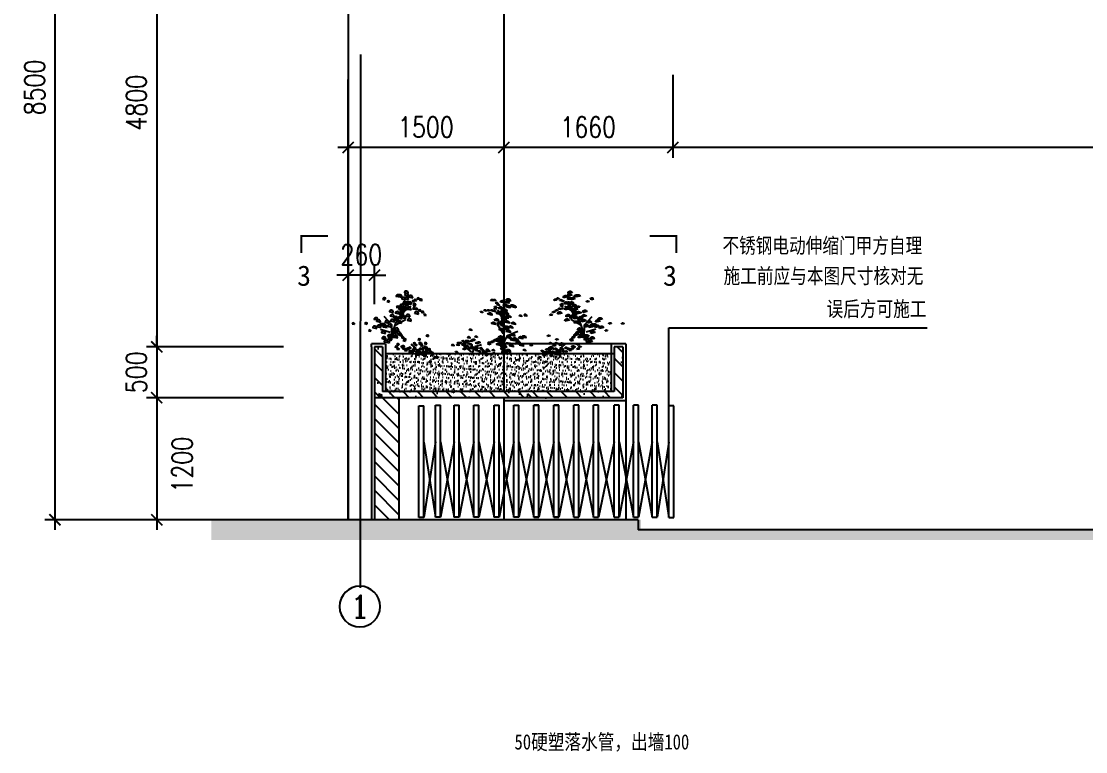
# Model space of a CAD drawing. Extents: x 156584 to 263272, y 27267 to 65241.
# Drawn here: x 223813 to 234274, y 42280 to 49461 of the extents above; entities that cross this region are included whole.
import ezdxf
from ezdxf.enums import TextEntityAlignment as Align

# ---------------------------------------------------------------- set-up
doc = ezdxf.new("R2010")
doc.units = 0
doc.header["$LTSCALE"] = 100
doc.header["$MEASUREMENT"] = 0
doc.header["$PDMODE"] = 34
doc.layers.get('0').update_dxf_attribs({"color": 1, "linetype": 'CONTINUOUS'})
doc.layers.get('DEFPOINTS').update_dxf_attribs({"linetype": 'CONTINUOUS'})
for name, color, linetype in [('A', 43, 'CONTINUOUS'), ('AXIS', 3, 'CONTINUOUS'), ('AXIS_TEXT', 7, 'CONTINUOUS'), ('DOTE', 252, 'CONTINUOUS'), ('FENSHUA', 253, 'CONTINUOUS'), ('PUB_DIM', 9, 'CONTINUOUS'), ('PUB_HATCH', 8, 'CONTINUOUS'), ('S_WALL', 143, 'CONTINUOUS'), ('WALL', 255, 'CONTINUOUS')]:
    doc.layers.add(name, color=color, linetype=linetype)
doc.styles.add('COMPLEX', font='COMPLEX')
doc.styles.add('DIM_FONT', font='SIMPLEX', dxfattribs={"width": 0.8})
doc.styles.add('HEI', font='simhei.ttf', dxfattribs={"width": 0.8})
doc.styles.add('SONG', font='SIMSUN.TTF', dxfattribs={"width": 0.8})
doc.dimstyles.new('3', dxfattribs={"dimscale": 0, "dimtxt": 125, "dimasz": 110, "dimexe": 100, "dimexo": 0, "dimgap": 100, "dimtad": 1, "dimdec": 0, "dimlfac": -1, "dimtxsty": 'DIM_FONT', "dimblk": '_DIMX', "dimblk1": 'ARCHTICK', "dimblk2": 'ARCHTICK', "dimsah": 1, "dimcen": 0.09, "dimdle": 100, "dimclrd": 256, "dimclre": 256, "dimclrt": 256, "dimazin": 3, "dimtfac": 5, "dimtdec": 0, "dimtix": 1, "dimtmove": 0, "dimatfit": 3, "dimtolj": 1, "dimtzin": 0})

# ---------------------------------------------------------------- blocks, each defined once
blk = doc.blocks.new('_ARCHTICK')
at = {"color": 0, "linetype": 'BYBLOCK', "const_width": 0.15}
blk.add_lwpolyline([(-0.5, -0.5), (0.5, 0.5)], dxfattribs=at)
blk = doc.blocks.new('*D126')
at = {"linetype": 'BYBLOCK'}
for p, q in [((13548, 207534), (13548, 202534)), ((14794, 207434), (13448, 207434)), ((14794, 202634), (13448, 202634))]:
    blk.add_line(p, q, dxfattribs=at)
at = {"layer": 'DEFPOINTS', "color": 0, "linetype": 'BYBLOCK'}
for p in [(14794, 207434), (13548, 202634), (14794, 202634)]:
    blk.add_point(p, dxfattribs=at)
at = {"linetype": 'BYBLOCK', "xscale": 110, "yscale": 110, "zscale": 110}
for p, rotation in [((13548, 207434), 90), ((13548, 202634), 270)]:
    blk.add_blockref('_ARCHTICK', p, dxfattribs=dict(at, rotation=rotation))
at = {"linetype": 'BYBLOCK', "insert": (13348, 205034), "char_height": 200, "attachment_point": 5, "rotation": 90, "style": 'DIM_FONT'}
blk.add_mtext('\\A1;4800', dxfattribs=at)
blk = doc.blocks.new('_DIMX')
blk.add_line((-150, 0), (150, 0))
at = {"const_width": 50}
blk.add_lwpolyline([(-70, -70), (70, 70)], dxfattribs=at)
blk = doc.blocks.new('*D127')
at = {"linetype": 'BYBLOCK'}
for p, q in [((13548, 202634), (13548, 202744)), ((14794, 202634), (13448, 202634)), ((13548, 202634), (13548, 202134)), ((14794, 202134), (13448, 202134)), ((13548, 202134), (13548, 202024))]:
    blk.add_line(p, q, dxfattribs=at)
at = {"layer": 'DEFPOINTS', "color": 0, "linetype": 'BYBLOCK'}
for p in [(14794, 202634), (13548, 202134), (14794, 202134)]:
    blk.add_point(p, dxfattribs=at)
at = {"linetype": 'BYBLOCK', "xscale": 110, "yscale": 110, "zscale": 110}
for p, rotation in [((13548, 202634), 270), ((13548, 202134), 90)]:
    blk.add_blockref('_ARCHTICK', p, dxfattribs=dict(at, rotation=rotation))
at = {"linetype": 'BYBLOCK', "insert": (13348, 202384), "char_height": 200, "attachment_point": 5, "rotation": 90, "style": 'DIM_FONT'}
blk.add_mtext('\\A1;500', dxfattribs=at)
blk = doc.blocks.new('*D128')
at = {"linetype": 'BYBLOCK'}
for p, q in [((13548, 202234), (13548, 200834)), ((14794, 202134), (13448, 202134)), ((14794, 200934), (13448, 200934))]:
    blk.add_line(p, q, dxfattribs=at)
at = {"layer": 'DEFPOINTS', "color": 0, "linetype": 'BYBLOCK'}
for p in [(14794, 202134), (13548, 200934), (14794, 200934)]:
    blk.add_point(p, dxfattribs=at)
at = {"linetype": 'BYBLOCK', "xscale": 110, "yscale": 110, "zscale": 110}
for p, rotation in [((13548, 202134), 90), ((13548, 200934), 270)]:
    blk.add_blockref('_ARCHTICK', p, dxfattribs=dict(at, rotation=rotation))
at = {"linetype": 'BYBLOCK', "insert": (13798, 201475), "char_height": 200, "attachment_point": 5, "rotation": 90, "style": 'DIM_FONT'}
blk.add_mtext('\\A1;1200', dxfattribs=at)
blk = doc.blocks.new('*D135')
at = {"linetype": 'BYBLOCK'}
for p, q in [((27703, 205808), (27703, 204494)), ((18619, 205308), (18619, 204494)), ((27803, 204594), (18519, 204594))]:
    blk.add_line(p, q, dxfattribs=at)
at = {"layer": 'DEFPOINTS', "color": 0, "linetype": 'BYBLOCK'}
for p in [(27703, 205808), (18619, 205308), (18619, 204594)]:
    blk.add_point(p, dxfattribs=at)
at = {"linetype": 'BYBLOCK', "xscale": 110, "yscale": 110, "zscale": 110, "rotation": 180}
blk.add_blockref('_ARCHTICK', (18619, 204594), dxfattribs=at)
at = {"linetype": 'BYBLOCK', "xscale": 110, "yscale": 110, "zscale": 110}
blk.add_blockref('_ARCHTICK', (27703, 204594), dxfattribs=at)
at = {"linetype": 'BYBLOCK', "insert": (23161, 204794), "char_height": 200, "attachment_point": 5, "style": 'DIM_FONT'}
blk.add_mtext('\\A1;9080', dxfattribs=at)
blk = doc.blocks.new('*D136')
at = {"linetype": 'BYBLOCK'}
for p, q in [((16958, 205308), (16958, 204494)), ((18619, 205308), (18619, 204494)), ((18719, 204594), (16858, 204594))]:
    blk.add_line(p, q, dxfattribs=at)
at = {"layer": 'DEFPOINTS', "color": 0, "linetype": 'BYBLOCK'}
for p in [(16958, 205308), (18619, 205308), (16958, 204594)]:
    blk.add_point(p, dxfattribs=at)
at = {"linetype": 'BYBLOCK', "xscale": 110, "yscale": 110, "zscale": 110, "rotation": 180}
blk.add_blockref('_ARCHTICK', (16958, 204594), dxfattribs=at)
at = {"linetype": 'BYBLOCK', "xscale": 110, "yscale": 110, "zscale": 110}
blk.add_blockref('_ARCHTICK', (18619, 204594), dxfattribs=at)
at = {"linetype": 'BYBLOCK', "insert": (17788, 204794), "char_height": 200, "attachment_point": 5, "style": 'DIM_FONT'}
blk.add_mtext('\\A1;1660', dxfattribs=at)
blk = doc.blocks.new('*D137')
at = {"linetype": 'BYBLOCK'}
for p, q in [((15428, 205308), (15428, 204494)), ((16958, 205308), (16958, 204494)), ((17058, 204594), (15328, 204594))]:
    blk.add_line(p, q, dxfattribs=at)
at = {"layer": 'DEFPOINTS', "color": 0, "linetype": 'BYBLOCK'}
for p in [(15428, 205308), (16958, 205308), (15428, 204594)]:
    blk.add_point(p, dxfattribs=at)
at = {"linetype": 'BYBLOCK', "xscale": 110, "yscale": 110, "zscale": 110, "rotation": 180}
blk.add_blockref('_ARCHTICK', (15428, 204594), dxfattribs=at)
at = {"linetype": 'BYBLOCK', "xscale": 110, "yscale": 110, "zscale": 110}
blk.add_blockref('_ARCHTICK', (16958, 204594), dxfattribs=at)
at = {"linetype": 'BYBLOCK', "insert": (16193, 204794), "char_height": 200, "attachment_point": 5, "style": 'DIM_FONT'}
blk.add_mtext('\\A1;1500', dxfattribs=at)
blk = doc.blocks.new('*D139')
at = {"linetype": 'BYBLOCK'}
for p, q in [((15428, 203053), (15428, 203439)), ((15688, 203053), (15688, 203439)), ((15428, 203339), (15318, 203339)), ((15688, 203339), (15428, 203339)), ((15688, 203339), (15798, 203339))]:
    blk.add_line(p, q, dxfattribs=at)
at = {"layer": 'DEFPOINTS', "color": 0, "linetype": 'BYBLOCK'}
for p in [(15428, 203339), (15428, 203053), (15688, 203053)]:
    blk.add_point(p, dxfattribs=at)
at = {"linetype": 'BYBLOCK', "xscale": 110, "yscale": 110, "zscale": 110}
blk.add_blockref('_ARCHTICK', (15428, 203339), dxfattribs=at)
at = {"linetype": 'BYBLOCK', "xscale": 110, "yscale": 110, "zscale": 110, "rotation": 180}
blk.add_blockref('_ARCHTICK', (15688, 203339), dxfattribs=at)
at = {"linetype": 'BYBLOCK', "insert": (15558, 203539), "char_height": 200, "attachment_point": 5, "style": 'DIM_FONT'}
blk.add_mtext('\\A1;260', dxfattribs=at)
blk = doc.blocks.new('M_G79')
at = {"color": 3, "linetype": 'CONTINUOUS'}
for p, q in [((-1186, 4132), (-869, 4207)), ((-43, 4142), (148, 4187)), ((156, 4142), (346, 4187)), ((178, 4140), (368, 4185)), ((-1641, 3610), (-1324, 3685)), ((-1503, 3661), (-1186, 3736)), ((-1157, 3600), (-840, 3675)), ((-1072, 3965), (-755, 4040)), ((-946, 3709), (-629, 3784)), ((-922, 3332), (-605, 3407)), ((-922, 3332), (-605, 3407)), ((-835, 3322), (-518, 3397)), ((-716, 3992), (-399, 4067)), ((-712, 3440), (-395, 3515)), ((-574, 3491), (-257, 3566)), ((-326, 3777), (-136, 3822)), ((-222, 3919), (-31, 3964)), ((-125, 3600), (65, 3645)), ((-93, 3486), (97, 3531)), ((178, 3346), (368, 3391)), ((441, 3339), (632, 3384)), ((705, 3331), (895, 3376)), ((-2470, 2935), (-2280, 2980)), ((-2463, 3000), (-2272, 3045)), ((-2075, 2913), (-1885, 2958)), ((-1245, 2843), (-1055, 2888)), ((-1129, 2896), (-939, 2941)), ((-1042, 2886), (-852, 2931)), ((-1041, 3058), (-724, 3133)), ((-1007, 2768), (-690, 2843)), ((-845, 2640), (-528, 2715)), ((-800, 2683), (-610, 2728)), ((-778, 2681), (-588, 2726)), ((-777, 2456), (-460, 2531)), ((-742, 2809), (-552, 2854)), ((-711, 2894), (-520, 2939)), ((-702, 2932), (-385, 3007)), ((-634, 3145), (-317, 3220)), ((-421, 3077), (-104, 3152)), ((-259, 2552), (58, 2627)), ((-28, 3281), (162, 3326)), ((257, 3024), (574, 3099)), ((979, 3213), (1169, 3258)), ((-1590, 2282), (-1273, 2357)), ((-1379, 1994), (-1062, 2069)), ((-1195, 1665), (-878, 1740)), ((-1116, 2383), (-799, 2458)), ((-1050, 1979), (-733, 2054)), ((-997, 1863), (-680, 1938)), ((-748, 2122), (-431, 2197)), ((-697, 2381), (-380, 2456)), ((-629, 1800), (-312, 1875)), ((-486, 2291), (-169, 2366)), ((-24, 2284), (293, 2359)), ((1860, 1814), (2050, 1859)), ((-2413, 1227), (-2096, 1302)), ((-2156, 1154), (-1839, 1229)), ((-1953, 801), (-1636, 876)), ((-1822, 985), (-1505, 1060)), ((-1682, 1057), (-1365, 1132)), ((-1537, 1372), (-1220, 1447)), ((-1513, 994), (-1195, 1069)), ((-1227, 1183), (-910, 1258)), ((-760, 1021), (-443, 1096)), ((-661, 922), (-344, 997)), ((-607, 1202), (-290, 1277)), ((-385, 1023), (-68, 1098)), ((-218, 939), (99, 1014)), ((-86, 973), (104, 1018)), ((-43, 968), (148, 1013)), ((124, 883), (315, 928)), ((187, 854), (378, 899)), ((1199, 830), (1389, 875)), ((1402, 1270), (1592, 1315)), ((1574, 1031), (1764, 1076)), ((1661, 1021), (1851, 1066)), ((1785, 941), (1975, 986)), ((1990, 1205), (2181, 1250)), ((1993, 1227), (2183, 1272)), ((2070, 931), (2260, 976)), ((2179, 919), (2369, 964)), ((2218, 871), (2408, 916)), ((2276, 798), (2466, 843)), ((2443, 912), (2633, 957)), ((-3794, 150), (-3603, 195)), ((-2906, 603), (-2715, 648)), ((-2397, 215), (-2207, 260)), ((-2219, 588), (-1902, 663)), ((-1433, 523), (-1116, 598)), ((-1191, 121), (-874, 196)), ((-1188, 143), (-871, 218)), ((-941, -17), (-624, 58)), ((-886, 484), (-569, 559)), ((-760, 426), (-443, 501)), ((-755, 271), (-438, 346)), ((-750, 513), (-433, 588)), ((-573, 714), (-256, 789)), ((-407, 629), (-89, 704)), ((23, -31), (213, 14)), ((71, 206), (261, 251)), ((379, 789), (569, 834)), ((391, 699), (581, 744)), ((442, 164), (632, 209)), ((517, 244), (707, 289)), ((633, 99), (823, 144)), ((788, 104), (978, 149)), ((826, 56), (1017, 101)), ((935, 242), (1125, 287)), ((1037, 363), (1227, 408)), ((1163, 106), (1353, 151)), ((1347, 769), (1537, 814)), ((1349, 196), (1539, 241)), ((1366, 348), (1556, 393)), ((1376, 435), (1566, 480)), ((1649, 317), (1839, 362)), ((1734, 484), (1924, 529)), ((1819, 651), (2009, 696)), ((1898, 377), (2089, 422)), ((1959, 723), (2149, 768)), ((2114, 530), (2304, 575)), ((2252, 581), (2442, 626)), ((2334, 329), (2524, 374)), ((2353, 702), (2544, 747)), ((2353, 305), (2544, 350)), ((2433, 627), (2623, 672)), ((2649, 779), (2839, 824)), ((2801, 762), (2991, 807)), ((2852, 624), (3042, 669)), ((2944, 63), (3134, 108)), ((3246, 602), (3437, 647)), ((233, -121), (424, -76))]:
    blk.add_line(p, q, dxfattribs=at)
for points in [[(-474, 19), (-535, 70), (-743, 1769), (-503, 2932), (-208, 3406)], [(-615, 740), (-958, 1418), (-1781, 1752)], [(-656, 1561), (-179, 2279)], [(-1607, 740), (-823, 852)], [(1614, 559), (1079, 706)], [(1612, 537), (1876, -65)], [(1854, 135), (2456, 597)]]:
    blk.add_lwpolyline(points, dxfattribs=at)
at = {"color": 3, "linetype": 'CONTINUOUS', "const_width": 22.5}
blk.add_lwpolyline([(1251, 70), (1527, -27)], dxfattribs=at)
at = {"color": 3, "linetype": 'CONTINUOUS'}
for centre, radius in [((-1018, 4158), 157), ((58, 4157), 94.1), ((257, 4157), 94.1), ((279, 4155), 94.1), ((-1473, 3635), 157), ((-1335, 3686), 157), ((-989, 3625), 157), ((-904, 3991), 157), ((-778, 3734), 157), ((-754, 3357), 157), ((-754, 3357), 157), ((-667, 3347), 157), ((-548, 4017), 157), ((-543, 3466), 157), ((-405, 3517), 157), ((-225, 3792), 94.1), ((-121, 3935), 94.1), ((-24, 3615), 94.1), ((7, 3502), 94.1), ((73, 3296), 94.1), ((279, 3361), 94.1), ((542, 3354), 94.1), ((806, 3347), 94.1), ((-2369, 2950), 94.1), ((-2362, 3015), 94.1), ((-1975, 2928), 94.1), ((-1144, 2858), 94.1), ((-1028, 2911), 94.1), ((-947, 2408), 157), ((-941, 2902), 94.1), ((-872, 3083), 157), ((-839, 2793), 157), ((-676, 2665), 157), ((-699, 2698), 94.1), ((-677, 2696), 94.1), ((-609, 2481), 157), ((-641, 2824), 94.1), ((-610, 2909), 94.1), ((-534, 2958), 157), ((-529, 2406), 157), ((-466, 3171), 157), ((-253, 3103), 157), ((-91, 2578), 157), ((425, 3050), 157), ((1080, 3228), 94.1), ((-1422, 2307), 157), ((-1211, 2019), 157), ((-1027, 1690), 157), ((-882, 2004), 157), ((-829, 1888), 157), ((-580, 2147), 157), ((-461, 1825), 157), ((-318, 2317), 157), ((144, 2309), 157), ((1961, 1830), 94.1), ((-2245, 1252), 157), ((-1988, 1179), 157), ((-1785, 826), 157), ((-1654, 1010), 157), ((-1514, 1083), 157), ((-1369, 1397), 157), ((-1344, 1020), 157), ((-1059, 1208), 157), ((-592, 1046), 157), ((-492, 947), 157), ((-439, 1228), 157), ((-405, 739), 157), ((-217, 1049), 157), ((-50, 964), 157), ((15, 988), 94.1), ((58, 983), 94.1), ((225, 898), 94.1), ((288, 869), 94.1), ((479, 804), 94.1), ((1300, 845), 94.1), ((1448, 785), 94.1), ((1503, 1285), 94.1), ((1675, 1046), 94.1), ((1762, 1036), 94.1), ((1886, 956), 94.1), ((2091, 1220), 94.1), ((2094, 1242), 94.1), ((2171, 947), 94.1), ((2280, 935), 94.1), ((2319, 886), 94.1), ((2377, 814), 94.1), ((2544, 927), 94.1), ((2750, 794), 94.1), ((2902, 777), 94.1), ((-3693, 165), 94.1), ((-2805, 618), 94.1), ((-2296, 231), 94.1), ((-2051, 613), 157), ((-1264, 548), 157), ((-1022, 146), 157), ((-1020, 168), 157), ((-773, 8), 157), ((-717, 509), 157), ((-592, 451), 157), ((-587, 296), 157), ((-582, 538), 157), ((-238, 654), 157), ((124, -16), 94.1), ((172, 221), 94.1), ((492, 714), 94.1), ((542, 180), 94.1), ((617, 260), 94.1), ((734, 114), 94.1), ((889, 119), 94.1), ((927, 71), 94.1), ((1036, 257), 94.1), ((1138, 378), 94.1), ((1264, 122), 94.1), ((1450, 211), 94.1), ((1467, 364), 94.1), ((1477, 451), 94.1), ((1750, 332), 94.1), ((1835, 499), 94.1), ((1919, 666), 94.1), ((1999, 393), 94.1), ((2060, 739), 94.1), ((2215, 545), 94.1), ((2353, 596), 94.1), ((2435, 344), 94.1), ((2454, 717), 94.1), ((2454, 320), 94.1), ((2534, 642), 94.1), ((2953, 639), 94.1), ((3045, 78), 94.1), ((3347, 618), 94.1), ((334, -106), 94.1)]:
    blk.add_arc(centre, radius, 18.44222, 198.41455, dxfattribs=at)
at = {"width": 0.8, "flags": 9}
for tag in ['XSIZE', 'YSIZE']:
    blk.add_attdef(tag, (0, 0), '', height=0.5, dxfattribs=at)
blk = doc.blocks.new('*D141')
at = {"linetype": 'BYBLOCK'}
for p, q in [((12548, 209534), (12548, 200834)), ((14529, 209434), (12448, 209434)), ((14529, 200934), (12448, 200934))]:
    blk.add_line(p, q, dxfattribs=at)
at = {"layer": 'DEFPOINTS', "color": 0, "linetype": 'BYBLOCK'}
for p in [(14529, 209434), (12548, 200934), (14529, 200934)]:
    blk.add_point(p, dxfattribs=at)
at = {"linetype": 'BYBLOCK', "xscale": 110, "yscale": 110, "zscale": 110}
for p, rotation in [((12548, 209434), 90), ((12548, 200934), 270)]:
    blk.add_blockref('_ARCHTICK', p, dxfattribs=dict(at, rotation=rotation))
at = {"linetype": 'BYBLOCK', "insert": (12348, 205184), "char_height": 200, "attachment_point": 5, "rotation": 90, "style": 'DIM_FONT'}
blk.add_mtext('\\A1;8500', dxfattribs=at)
blk = doc.blocks.new('_AXISO')
blk.add_circle((0, 0), 0.5)
at = {"layer": 'AXIS_TEXT', "style": 'COMPLEX', "width": 1.041667}
blk.add_attdef('A', text='', height=0.56, dxfattribs=at).set_placement((-0.25, -0.28), (0.25, -0.28), align=Align.FIT)

msp = doc.modelspace()

# ---------------------------------------------------------------- hatches: boundary and pattern name
at = {"layer": 'PUB_DIM'}
h = msp.add_hatch(dxfattribs=at)
h.set_pattern_fill('AR-SAND', color=256, scale=30, style=0)
h.set_pattern_definition([(142.5, (307444.33, -49907.742), (1.8898, 57.804713), [0, -45.6, 0, -51, 0, -48.75]), (172.5, (307444.33, -49907.74), (-53.0933, 84.66438), [0, -24.6, 0, -41.1, 0, -15.75]), (212.5, (307481.23, -49907.74), (-93.424256, 0.169772), [0, -15, 0, -54, 0, -70.5]), (222.5, (307481.23, -49907.74), (-90.1838, 26.330267), [0, -7.5, 0, -35.4, 0, -40.5])])
h.paths.add_polyline_path([(227392.9, 46190.9), (228554.3, 46190.9), (228554.3, 45819.9), (227392.9, 45819.9)])
h.paths.add_polyline_path([(229609.7, 46190.9), (229609.7, 45819.9), (228554.3, 45819.9), (228554.3, 46190.9)])
at = {"layer": 'PUB_HATCH'}
h = msp.add_hatch(dxfattribs=at)
h.set_pattern_fill('AN31C', color=256, scale=500, style=0)
h.set_pattern_definition([(135, (307444.33, -84830.68), (70.71068, 70.71068), []), (130, (307444.33, -84830.68), (-358.6301, -31.37607), [37.5, -412.5]), (185, (307444.33, -84830.7), (69.3757, 376.0961), [30, -330]), (79.5486, (307414.45, -84833.3), (-289.2547, 344.7198), [31.8701, -350.57106]), (133.8158, (307444.33, -84730.7), (-533.6205, -82.7595), [56.25, -618.75]), (83.3644, (307399.86, -84737.6), (-467.3314, 487.059), [47.8051, -525.8565]), (188.8158, (307444.33, -84730.7), (-467.331, 487.0593), [45, -495]), (159, (307394.33, -84755.68), (-298.4535, -201.30945), [37.5, -412.5]), (214, (307394.33, -84755.7), (-121.6577, 362.575), [30, -330]), (108.5486, (307369.46, -84772.46), (-420.1113, 161.26525), [31.8701, -350.57106]), (142.5, (307444.33, -84830.68), (-6.07993, 166.44693), [0, -326, 0, -335, 0, -331.25]), (172.5, (307444.33, -84830.68), (-131.53477, 197.20586), [0, -191, 0, -318.5, 0, -126.25]), (212.5, (307555.83, -84830.68), (-266.91122, -11.27744), [0, -125, 0, -390, 0, -517.5]), (222.5, (307605.83, -84830.68), (-291.5931, 50.0525), [0, -162.5, 0, -259, 0, -367.5])])
h.paths.add_polyline_path([(227362.9, 46259.9), (227362.9, 45819.9), (229639.7, 45819.9), (229639.7, 46259.9), (229724.3, 46259.9), (229724.3, 45759.9), (227284.3, 45759.9), (227284.3, 46259.9)])
h = msp.add_hatch(dxfattribs=at)
h.set_pattern_fill('ANSI31', color=256, scale=800, style=0)
h.set_pattern_definition([(135, (307444.33, -85090.68), (70.71068, 70.71068), [])])
h.paths.add_polyline_path([(227524.3, 45759.9), (227284.3, 45759.9), (227284.3, 44559.9), (227524.3, 44559.9)])

# ---------------------------------------------------------------- linework, layer by layer
at = {"layer": 'DOTE'}
msp.add_line((227145.7, 49133.1), (227142.4, 43891), dxfattribs=at)
at = {"layer": 'FENSHUA'}
for p, q in [((227024.3, 53059.9), (227024.3, 44559.9)), ((228554.3, 50909.9), (228554.3, 45819.9)), ((227024.3, 44559.9), (227024.3, 48889.7)), ((227254.3, 46259.9), (227254.3, 46289.9)), ((227392.9, 46289.9), (227254.3, 46289.9)), ((227254.3, 46259.9), (227254.3, 44559.9)), ((227392.9, 46289.9), (227392.9, 45819.9)), ((229754.3, 46289.9), (228554.3, 46289.9)), ((229609.7, 46289.9), (229609.7, 45819.9)), ((229754.3, 46289.9), (229754.3, 44559.9)), ((228554.3, 45759.9), (228554.3, 45729.9)), ((228554.3, 45759.9), (228554.3, 44559.9)), ((229754.3, 45729.9), (228554.3, 45729.9)), ((229874.3, 44559.9), (225681.2, 44559.9)), ((238878.6, 44459.9), (229874.3, 44459.9))]:
    msp.add_line(p, q, dxfattribs=at)
at = {"layer": 'PUB_HATCH'}
for p, q in [((230177.6, 45681.3), (230177.6, 46448.3)), ((230177.6, 46448.3), (232714.7, 46448.3))]:
    msp.add_line(p, q, dxfattribs=at)
at = {"layer": 'PUB_HATCH', "const_width": 20}
for points in [[(226566.1, 47181.3), (226566.1, 47351.4), (226828.9, 47351.4)], [(230250.2, 47181.3), (230250.2, 47351.4), (229987.4, 47351.4)]]:
    msp.add_lwpolyline(points, dxfattribs=at)
at = {"layer": 'PUB_HATCH'}
for points in [[(240924, 44459.9), (225681.6, 44459.9), (240924, 44359.9), (225680.8, 44359.9)], [(229903.3, 44559.9), (225681.2, 44559.9), (229903.3, 44459.9), (225681.6, 44459.9)]]:
    msp.add_solid(points, dxfattribs=at)
at = {"layer": 'S_WALL'}
for p, q in [((227719.5, 45681.3), (227769.5, 45681.3)), ((227719.5, 44581.3), (227719.5, 45681.3)), ((227769.5, 44581.3), (227769.5, 45681.3)), ((227883.7, 44586), (227883.7, 45686)), ((227883.7, 45686), (227933.7, 45686)), ((227933.7, 44586), (227933.7, 45686)), ((228066.7, 44586), (228066.7, 45686)), ((228066.7, 45686), (228116.7, 45686)), ((228116.7, 44586), (228116.7, 45686)), ((228259, 44586), (228259, 45686)), ((228259, 45686), (228309, 45686)), ((228309, 44586), (228309, 45686)), ((228460.7, 44586), (228460.7, 45686)), ((228460.7, 45686), (228510.7, 45686)), ((228510.7, 44586), (228510.7, 45686)), ((228653, 44586), (228653, 45686)), ((228653, 45686), (228703, 45686)), ((228703, 44586), (228703, 45686)), ((228850, 44586), (228850, 45686)), ((228900, 45686), (228850, 45686)), ((228850, 44586), (228850, 45686)), ((228850, 45686), (228900, 45686)), ((228900, 44586), (228900, 45686)), ((228900, 44586), (228900, 45686)), ((229047, 44586), (229047, 45686)), ((229097, 45686), (229047, 45686)), ((229047, 44586), (229047, 45686)), ((229047, 45686), (229097, 45686)), ((229097, 44586), (229097, 45686)), ((229097, 44586), (229097, 45686)), ((229244, 44586), (229244, 45686)), ((229294, 45686), (229244, 45686)), ((229294, 44586), (229294, 45686)), ((229436.4, 44586), (229436.4, 45686)), ((229486.4, 45686), (229436.4, 45686)), ((229486.4, 44586), (229486.4, 45686)), ((229638.1, 44586), (229638.1, 45686)), ((229688.1, 45686), (229638.1, 45686)), ((229688.1, 44586), (229688.1, 45686)), ((229830.4, 44586), (229830.4, 45686)), ((229880.4, 45686), (229830.4, 45686)), ((229880.4, 44586), (229880.4, 45686)), ((230013.3, 44586), (230013.3, 45686)), ((230063.3, 45686), (230013.3, 45686)), ((230063.3, 44586), (230063.3, 45686)), ((230227.6, 45681.3), (230177.6, 45681.3)), ((230177.6, 44581.3), (230177.6, 45681.3)), ((230227.6, 44581.3), (230227.6, 45681.3)), ((227883.7, 45327.1), (227769.5, 44581.3)), ((227769.5, 45322.4), (227883.7, 44586)), ((228066.7, 45327.1), (227933.7, 44586)), ((227933.7, 45327.1), (228066.7, 44586)), ((228259, 45327.1), (228116.7, 44586)), ((228116.7, 45327.1), (228259, 44586)), ((228460.7, 45327.1), (228309, 44586)), ((228309, 45327.1), (228460.7, 44586)), ((228653, 45327.1), (228510.7, 44586)), ((228510.7, 45327.1), (228653, 44586)), ((228850, 45327.1), (228703, 44586)), ((228703, 45327.1), (228850, 44586)), ((228900, 45327.1), (229047, 44586)), ((229047, 45327.1), (228900, 44586)), ((229047, 45327.1), (228900, 44586)), ((228900, 45327.1), (229047, 44586)), ((229097, 45327.1), (229244, 44586)), ((229244, 45327.1), (229097, 44586)), ((229294, 45327.1), (229436.4, 44586)), ((229436.4, 45327.1), (229294, 44586)), ((229486.4, 45327.1), (229638.1, 44586)), ((229638.1, 45327.1), (229486.4, 44586)), ((229688.1, 45327.1), (229830.4, 44586)), ((229830.4, 45327.1), (229688.1, 44586)), ((229880.4, 45327.1), (230013.3, 44586)), ((230013.3, 45327.1), (229880.4, 44586)), ((230063.3, 45327.1), (230177.6, 44581.3)), ((230177.6, 45322.4), (230063.3, 44586)), ((227769.5, 44581.3), (227719.5, 44581.3)), ((227933.7, 44586), (227883.7, 44586)), ((228116.7, 44586), (228066.7, 44586)), ((228309, 44586), (228259, 44586)), ((228510.7, 44586), (228460.7, 44586)), ((228703, 44586), (228653, 44586)), ((228850, 44586), (228900, 44586)), ((228900, 44586), (228850, 44586)), ((229047, 44586), (229097, 44586)), ((229097, 44586), (229047, 44586)), ((229244, 44586), (229294, 44586)), ((229436.4, 44586), (229486.4, 44586)), ((229638.1, 44586), (229688.1, 44586)), ((229830.4, 44586), (229880.4, 44586)), ((230013.3, 44586), (230063.3, 44586)), ((230177.6, 44581.3), (230227.6, 44581.3))]:
    msp.add_line(p, q, dxfattribs=at)
at = {"layer": 'WALL'}
for p, q in [((227284.3, 46259.9), (227284.3, 44559.9)), ((227362.9, 46259.9), (227284.3, 46259.9)), ((227362.9, 46259.9), (227362.9, 45819.9)), ((229639.7, 46259.9), (229639.7, 45819.9)), ((229724.3, 46259.9), (229639.7, 46259.9)), ((229724.3, 46259.9), (229724.3, 45759.9)), ((229639.7, 45819.9), (227362.9, 45819.9)), ((229724.3, 45759.9), (227284.3, 45759.9)), ((227524.3, 45759.9), (227524.3, 44559.9)), ((229874.3, 44559.9), (229874.3, 44459.9))]:
    msp.add_line(p, q, dxfattribs=at)
msp.add_lwpolyline([(229639.7, 46190.9), (227392.9, 46190.9)], dxfattribs=at)

# ---------------------------------------------------------------- block references
at = {"layer": 'AXIS'}
ref = msp.add_blockref('_AXISO', (227140.9, 43707), dxfattribs=dict(at, xscale=-400, yscale=400, zscale=400))
ref.add_attrib('A', '1', dxfattribs={"layer": 'AXIS_TEXT', "height": 224, "style": 'COMPLEX', "width": 2.083333}).set_placement((227040.9, 43595), (227240.9, 43595), align=Align.FIT)
at = {"layer": 'PUB_HATCH', "yscale": 0.125, "zscale": 0.125}
for p, xscale, rotation in [((227483.9, 46264.2), 0.125, 334.2447212641063), ((229317.3, 46264.2), -0.125, 25.75527873589379)]:
    msp.add_blockref('M_G79', p, dxfattribs=dict(at, xscale=xscale, rotation=rotation))
at = {"layer": 'PUB_HATCH', "xscale": -0.125, "yscale": 0.125, "zscale": 0.125}
msp.add_blockref('M_G79', (228470.6, 46194.1), dxfattribs=at)

# ---------------------------------------------------------------- texts
at = {"layer": 'A', "style": 'HEI'}
for p in [(226524.1, 46860.5), (230120.4, 46860.5)]:
    msp.add_text('3', height=200, dxfattribs=at).set_placement(p)
at = {"layer": 'PUB_DIM', "style": 'SONG', "width": 0.8}
for s, p in [('不锈钢电动伸缩门甲方自理', (230703.3, 47181.1)), ('施工前应与本图尺寸核对无', (230714.7, 46882.9)), ('误后方可施工', (231727.3, 46558.8))]:
    msp.add_text(s, height=150, dxfattribs=at).set_placement(p)
msp.add_text('50硬塑落水管，出墻100', height=150, dxfattribs=at).set_placement((229518.8, 42377.5), align=Align.MIDDLE)

# ---------------------------------------------------------------- dimensions: what is measured, and where the dimension line sits
at = {"layer": 'PUB_DIM'}
for p1, p2, distance, picture, middle in [((226125.3, 53059.9), (226125.3, 44559.9), -1981.1, '*D141', (223944.2, 48809.9)), ((227284.3, 46678.6), (227024.3, 46678.6), -286.6, '*D139', (227154.3, 47165.2))]:
    dim = msp.add_aligned_dim(p1=p1, p2=p2, distance=distance, dimstyle='3', override={"dimscale": 1, "dimtxt": 200}, dxfattribs=at)
    dim.commit()
    dim.dimension.update_dxf_attribs({"geometry": picture, "text_midpoint": middle, "insert": (211596.1, -156374)})
for base, p1, p2, picture, middle in [((225144.2, 46259.9), (226390.2, 51059.9), (226390.2, 46259.9), '*D126', (224944.2, 48659.9)), ((225144.2, 45759.9), (226390.2, 46259.9), (226390.2, 45759.9), '*D127', (224944.2, 46009.9))]:
    dim = msp.add_linear_dim(base=base, p1=p1, p2=p2, angle=270, dimstyle='3', override={"dimscale": 1, "dimtxt": 200}, dxfattribs=at)
    dim.commit()
    dim.dimension.update_dxf_attribs({"geometry": picture, "text_midpoint": middle, "insert": (211596.1, -156374)})
for base, p1, p2, text, picture, middle in [((230214.7, 48219.7), (239298.6, 49433.6), (230214.7, 48933.6), '9080', '*D135', (234756.7, 48419.7)), ((227024.3, 48219.7), (228554.3, 48933.6), (227024.3, 48933.6), '1500', '*D137', (227789.3, 48419.7))]:
    dim = msp.add_linear_dim(base=base, p1=p1, p2=p2, text=text, dimstyle='3', override={"dimscale": 1, "dimtxt": 200}, dxfattribs=at)
    dim.commit()
    dim.dimension.update_dxf_attribs({"geometry": picture, "text_midpoint": middle, "insert": (211596.1, -156374)})
dim = msp.add_linear_dim(base=(228554.3, 48219.7), p1=(230214.7, 48933.6), p2=(228554.3, 48933.6), dimstyle='3', override={"dimscale": 1, "dimtxt": 200}, dxfattribs=at)
dim.commit()
dim.dimension.update_dxf_attribs({"geometry": '*D136', "text_midpoint": (229384.5, 48419.7), "insert": (211596.1, -156374)})
dim = msp.add_linear_dim(base=(225144.2, 44559.9), p1=(226390.2, 45759.9), p2=(226390.2, 44559.9), angle=270, dimstyle='3', override={"dimscale": 1, "dimtxt": 200}, dxfattribs=at)
dim.commit()
dim.dimension.update_dxf_attribs({"geometry": '*D128', "text_midpoint": (225394.2, 45101.4), "dimtype": 128, "insert": (211596.1, -156374)})

doc.saveas('drawing.dxf')
